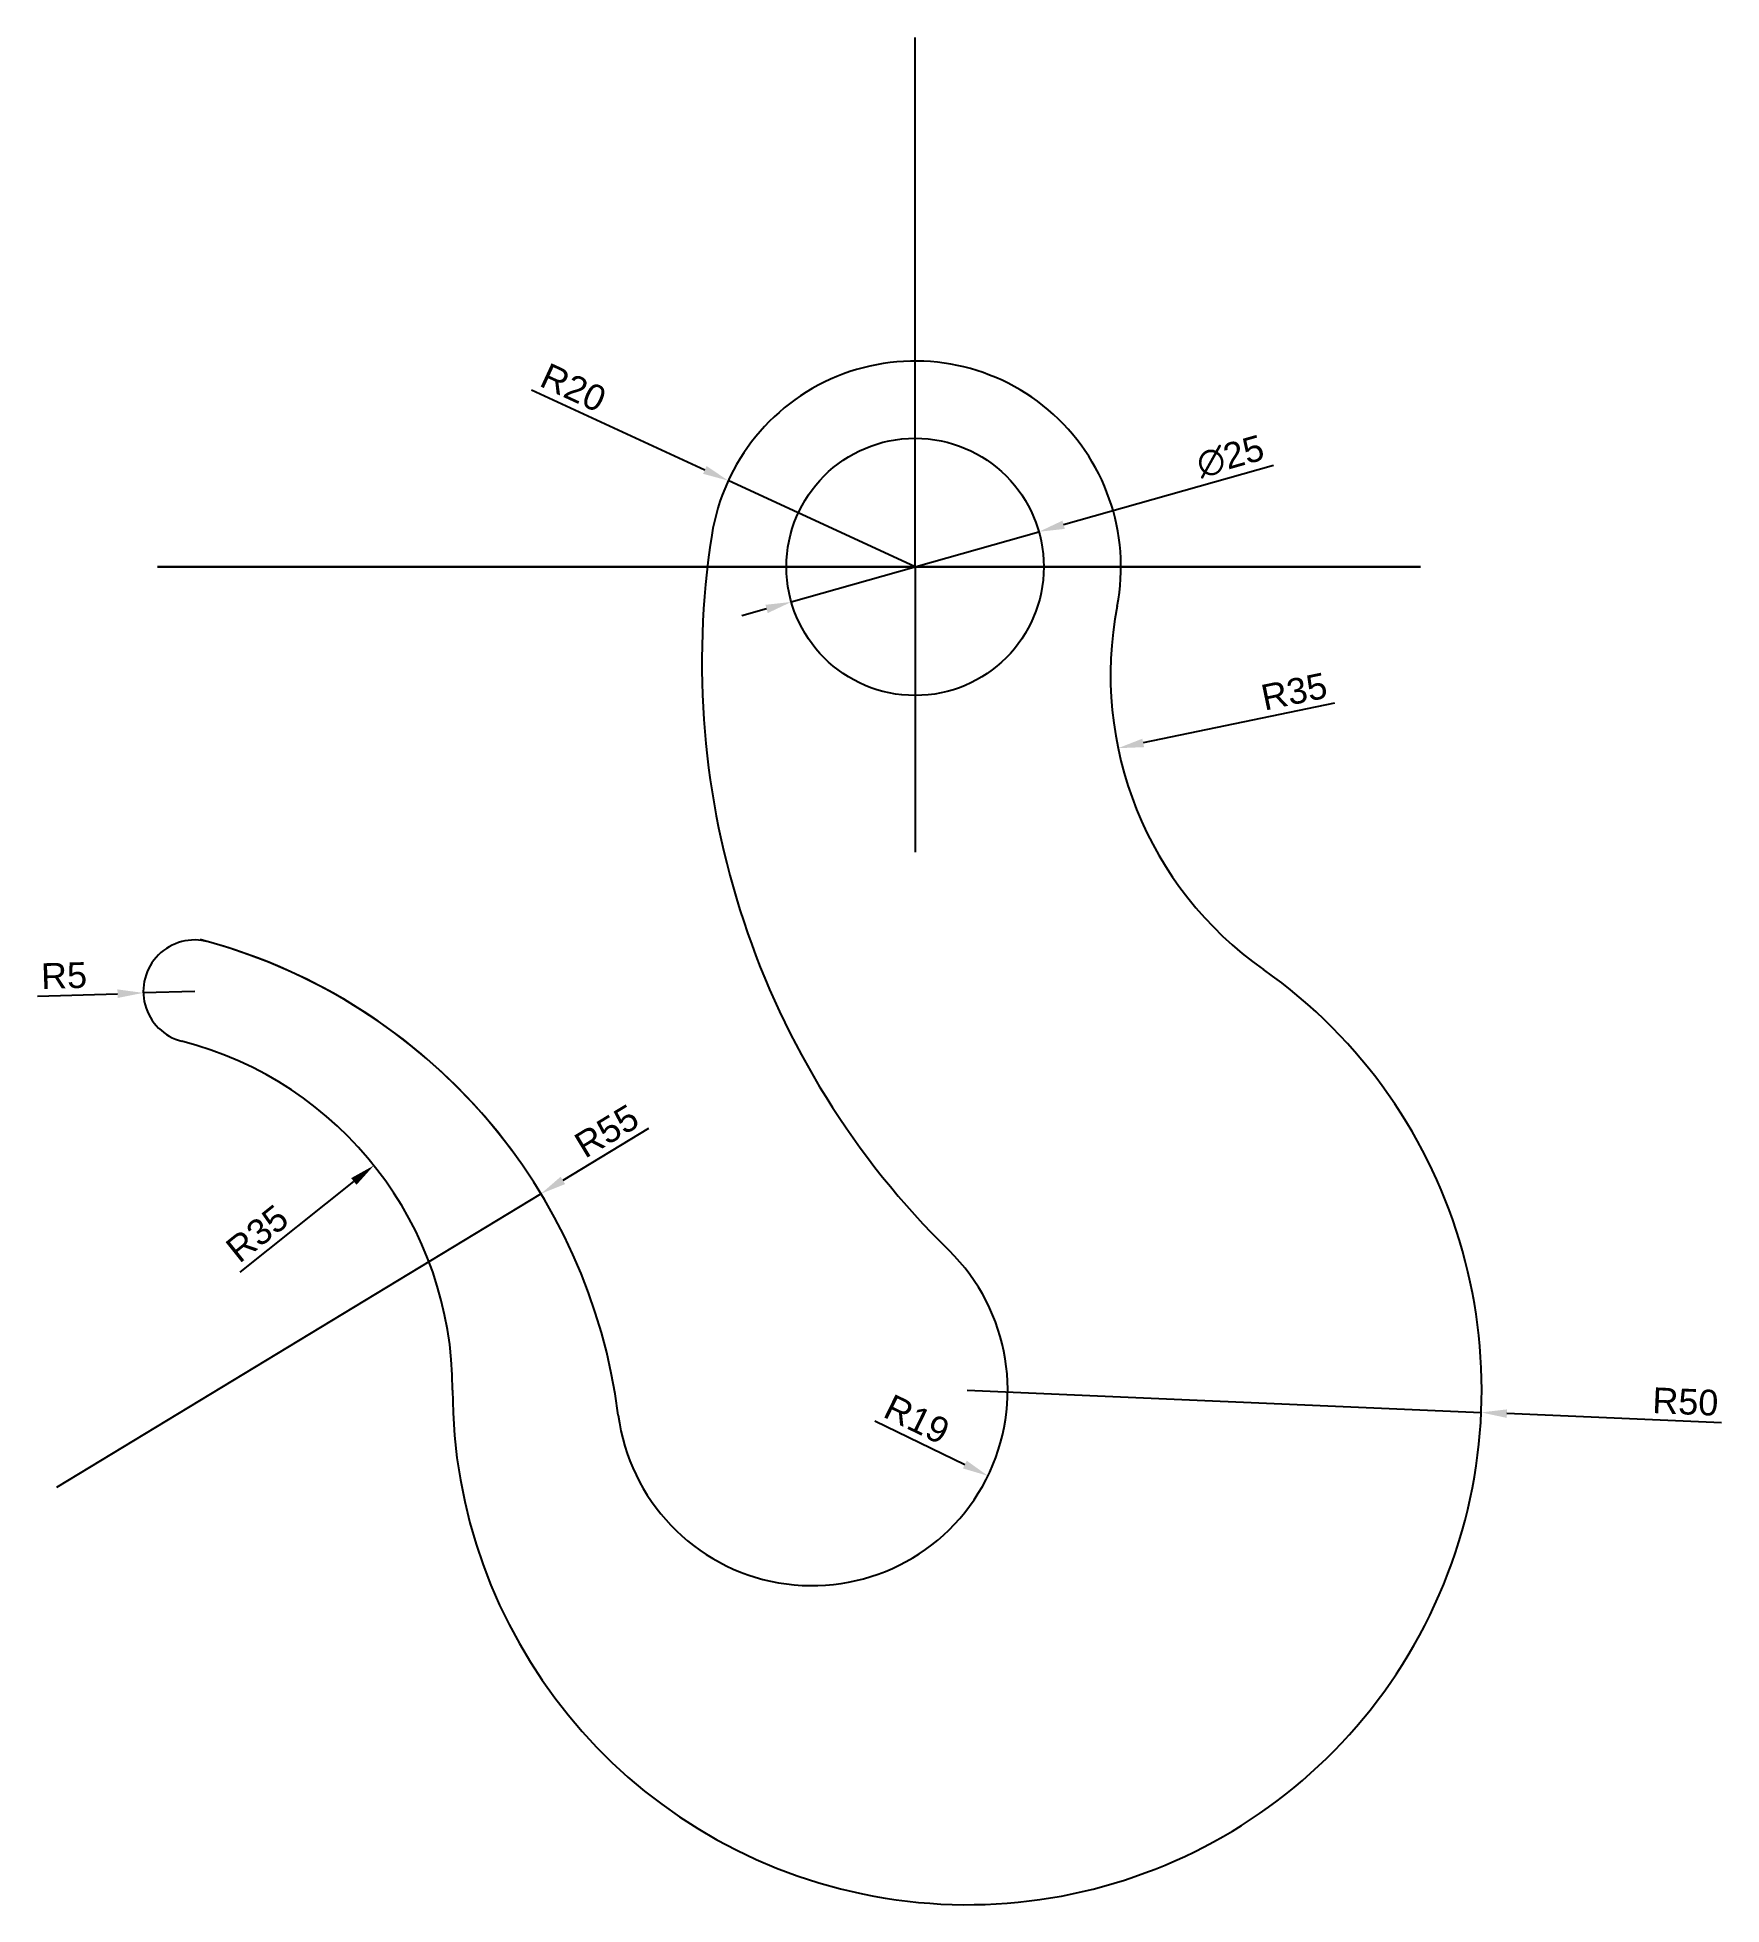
# Model space of a CAD drawing. Header units: millimetres. Extents: x 135 to 299, y 41 to 223.
import ezdxf

# ---------------------------------------------------------------- set-up
doc = ezdxf.new("R2010")
doc.units = ezdxf.units.MM
doc.layers.add('AUX', color=253, linetype='Continuous')
doc.styles.get("Standard").update_dxf_attribs({"font": 'arial.ttf'})
doc.dimstyles.new('ISO-25', dxfattribs={"dimtxt": 2.5, "dimasz": 2.5, "dimexe": 1.25, "dimexo": 0.625, "dimtad": 1, "dimtxsty": 'Standard', "dimcen": 2.5, "dimadec": 0, "dimazin": 0, "dimtfac": 1, "dimtmove": 0, "dimatfit": 3, "dimfxl": 1, "dimarcsym": 0})

# ---------------------------------------------------------------- blocks, each defined once
blk = doc.blocks.new('*D1')
at = {"layer": 'AUX', "color": 0, "lineweight": -2, "transparency": 16777216}
for p, q in [((255.56, 181.13), (235.18, 175.36)), ((208.72, 167.86), (232.78, 174.68)), ((206.32, 167.18), (203.91, 166.5))]:
    blk.add_line(p, q, dxfattribs=at)
at = {"layer": 'AUX', "color": 0, "transparency": 16777216}
for points in [[(235.07, 175.76), (235.3, 174.96), (232.78, 174.68)], [(206.21, 167.58), (206.43, 166.78), (208.72, 167.86)]]:
    blk.add_solid(points, dxfattribs=at)
at = {"layer": 'Defpoints', "color": 0, "transparency": 16777216}
for p in [(232.78, 174.68), (208.72, 167.86)]:
    blk.add_point(p, dxfattribs=at)
at = {"layer": 'AUX', "color": 0, "transparency": 16777216, "insert": (251.38, 181.99), "char_height": 2.5, "attachment_point": 5, "rotation": 15.8126}
blk.add_mtext('∅25', dxfattribs=at)
blk = doc.blocks.new('*D2')
at = {"layer": 'AUX', "color": 0, "lineweight": -2, "transparency": 16777216}
for p, q in [((183.47, 188.46), (200.32, 180.69)), ((220.75, 171.27), (202.59, 179.65))]:
    blk.add_line(p, q, dxfattribs=at)
at = {"layer": 'AUX', "color": 0, "transparency": 16777216}
blk.add_solid([(200.49, 181.07), (200.15, 180.31), (202.59, 179.65)], dxfattribs=at)
at = {"layer": 'Defpoints', "color": 0, "transparency": 16777216}
for p in [(202.59, 179.65), (220.75, 171.27)]:
    blk.add_point(p, dxfattribs=at)
at = {"layer": 'AUX', "color": 0, "transparency": 16777216, "insert": (187.54, 188.68), "char_height": 2.5, "attachment_point": 5, "rotation": 335.2406}
blk.add_mtext('R20', dxfattribs=at)
blk = doc.blocks.new('*D3')
at = {"layer": 'AUX', "color": 0, "lineweight": -2, "transparency": 16777216}
blk.add_line((261.51, 158.02), (242.92, 154.16), dxfattribs=at)
at = {"layer": 'AUX', "color": 0, "transparency": 16777216}
blk.add_solid([(242.83, 154.57), (243, 153.75), (240.47, 153.65)], dxfattribs=at)
at = {"layer": 'Defpoints', "color": 0, "transparency": 16777216}
for p in [(274.74, 160.77), (240.47, 153.65)]:
    blk.add_point(p, dxfattribs=at)
at = {"layer": 'AUX', "color": 0, "transparency": 16777216, "insert": (257.58, 159.15), "char_height": 2.5, "attachment_point": 5, "rotation": 11.7379}
blk.add_mtext('R35', dxfattribs=at)
blk = doc.blocks.new('*D4')
at = {"layer": 'AUX', "color": 0, "lineweight": -2, "transparency": 16777216}
blk.add_line((216.84, 88.3), (225.58, 84.04), dxfattribs=at)
at = {"layer": 'AUX', "color": 0, "transparency": 16777216}
blk.add_solid([(225.77, 84.41), (225.4, 83.66), (227.83, 82.94)], dxfattribs=at)
at = {"layer": 'Defpoints', "color": 0, "transparency": 16777216}
for p in [(210.75, 91.27), (227.83, 82.94)]:
    blk.add_point(p, dxfattribs=at)
at = {"layer": 'AUX', "color": 0, "transparency": 16777216, "insert": (220.92, 88.43), "char_height": 2.5, "attachment_point": 5, "rotation": 334.0064}
blk.add_mtext('R19', dxfattribs=at)
blk = doc.blocks.new('*D5')
at = {"layer": 'AUX', "color": 0, "lineweight": -2, "transparency": 16777216}
for p, q in [((225.81, 91.27), (275.76, 89.1)), ((299.12, 88.08), (278.26, 88.99))]:
    blk.add_line(p, q, dxfattribs=at)
at = {"layer": 'AUX', "color": 0, "transparency": 16777216}
blk.add_solid([(278.27, 89.4), (278.24, 88.57), (275.76, 89.1)], dxfattribs=at)
at = {"layer": 'Defpoints', "color": 0, "transparency": 16777216}
for p in [(225.81, 91.27), (275.76, 89.1)]:
    blk.add_point(p, dxfattribs=at)
at = {"layer": 'AUX', "color": 0, "transparency": 16777216, "insert": (295.6, 90.14), "char_height": 2.5, "attachment_point": 5, "rotation": 357.5081}
blk.add_mtext('R50', dxfattribs=at)
blk = doc.blocks.new('*D6')
at = {"layer": 'AUX', "color": 0, "lineweight": -2, "transparency": 16777216}
blk.add_line((155.17, 102.73), (166.21, 111.54), dxfattribs=at)
at = {"layer": 'AUX', "color": 0, "transparency": 16777216}
blk.add_solid([(165.95, 111.87), (166.47, 111.22), (168.16, 113.1)], dxfattribs=at)
at = {"layer": 'Defpoints', "color": 0, "transparency": 16777216}
for p in [(168.16, 113.1), (140.81, 91.27)]:
    blk.add_point(p, dxfattribs=at)
at = {"layer": 'AUX', "color": 0, "transparency": 16777216, "insert": (156.82, 106.48), "char_height": 2.5, "attachment_point": 5, "rotation": 38.588}
blk.add_mtext('R35', dxfattribs=at)
blk = doc.blocks.new('*D7')
at = {"layer": 'AUX', "color": 0, "lineweight": -2, "transparency": 16777216}
for p, q in [((135.46, 129.56), (143.25, 129.79)), ((150.75, 130.01), (145.75, 129.87))]:
    blk.add_line(p, q, dxfattribs=at)
at = {"layer": 'AUX', "color": 0, "transparency": 16777216}
blk.add_solid([(143.24, 130.21), (143.27, 129.38), (145.75, 129.87)], dxfattribs=at)
at = {"layer": 'Defpoints', "color": 0, "transparency": 16777216}
for p in [(145.75, 129.87), (150.75, 130.01)]:
    blk.add_point(p, dxfattribs=at)
at = {"layer": 'AUX', "color": 0, "transparency": 16777216, "insert": (138.05, 131.54), "char_height": 2.5, "attachment_point": 5, "rotation": 1.6817}
blk.add_mtext('R5', dxfattribs=at)
blk = doc.blocks.new('*D8')
at = {"layer": 'AUX', "color": 0, "lineweight": -2, "transparency": 16777216}
for p, q in [((194.86, 116.7), (186.52, 111.65)), ((137.35, 81.84), (184.39, 110.35))]:
    blk.add_line(p, q, dxfattribs=at)
at = {"layer": 'AUX', "color": 0, "transparency": 16777216}
blk.add_solid([(186.31, 112.01), (186.74, 111.29), (184.39, 110.35)], dxfattribs=at)
at = {"layer": 'Defpoints', "color": 0, "transparency": 16777216}
for p in [(184.39, 110.35), (137.35, 81.84)]:
    blk.add_point(p, dxfattribs=at)
at = {"layer": 'AUX', "color": 0, "transparency": 16777216, "insert": (190.78, 116.44), "char_height": 2.5, "attachment_point": 5, "rotation": 31.2253}
blk.add_mtext('R55', dxfattribs=at)

msp = doc.modelspace()

# ---------------------------------------------------------------- linework, layer by layer
msp.add_line((220.752, 171.27), (269.867, 171.27))
msp.add_circle((220.752, 171.27), 12.5)
for centre, radius, start, end in [((220.752, 171.27), 20, 348.99508, 171.10396), ((280.03, 161.991), 80, 171.10396, 225.59063), ((274.74, 160.771), 35, 168.99508, 234.85096), ((150.752, 130.014), 5, 74.45836, 255.60183), ((137.355, 81.842), 55, 36.50776, 75.34124), ((137.355, 81.842), 55, 7.31981, 74.45836), ((225.805, 91.27), 50, 180, 54.85096), ((140.805, 91.27), 35, 0, 75.60183), ((210.752, 91.27), 19, 187.31981, 45.59063)]:
    msp.add_arc(centre, radius, start, end)
at = {"layer": 'AUX'}
for p, q in [((220.752, 171.27), (220.752, 222.725)), ((269.867, 171.27), (147.148, 171.27)), ((147.148, 171.27), (220.752, 171.27)), ((220.752, 171.27), (220.752, 143.535))]:
    msp.add_line(p, q, dxfattribs=at)

# ---------------------------------------------------------------- dimensions: what is measured, and where the dimension line sits
for center, mpoint, picture, middle in [((220.752, 171.27), (202.59, 179.646), '*D2', (186.748, 186.953)), ((274.74, 160.771), (240.472, 153.651), '*D3', (257.969, 157.286)), ((140.805, 91.27), (168.163, 113.1), '*D6', (158.004, 104.994)), ((210.752, 91.27), (227.83, 82.943), '*D4', (220.087, 86.718)), ((225.805, 91.27), (275.758, 89.096), '*D5', (295.519, 88.236))]:
    dim = msp.add_radius_dim(center=center, mpoint=mpoint, dimstyle='ISO-25', dxfattribs=at)
    dim.commit()
    dim.dimension.update_dxf_attribs({"geometry": picture, "text_midpoint": middle, "dimtype": 164})
dim = msp.add_diameter_dim_2p(p1=(208.725, 167.864), p2=(232.779, 174.676), dimstyle='ISO-25', dxfattribs=at)
dim.commit()
dim.dimension.update_dxf_attribs({"geometry": '*D1', "text_midpoint": (251.914, 180.095), "dimtype": 163})
for center, mpoint, picture, middle in [((150.752, 130.014), (145.754, 129.867), '*D7', (138.051, 131.538)), ((137.355, 81.842), (184.387, 110.354), '*D8', (190.776, 116.445))]:
    dim = msp.add_radius_dim(center=center, mpoint=mpoint, dimstyle='ISO-25', dxfattribs=at)
    dim.commit()
    dim.dimension.update_dxf_attribs({"geometry": picture, "text_midpoint": middle})

doc.saveas('drawing.dxf')
